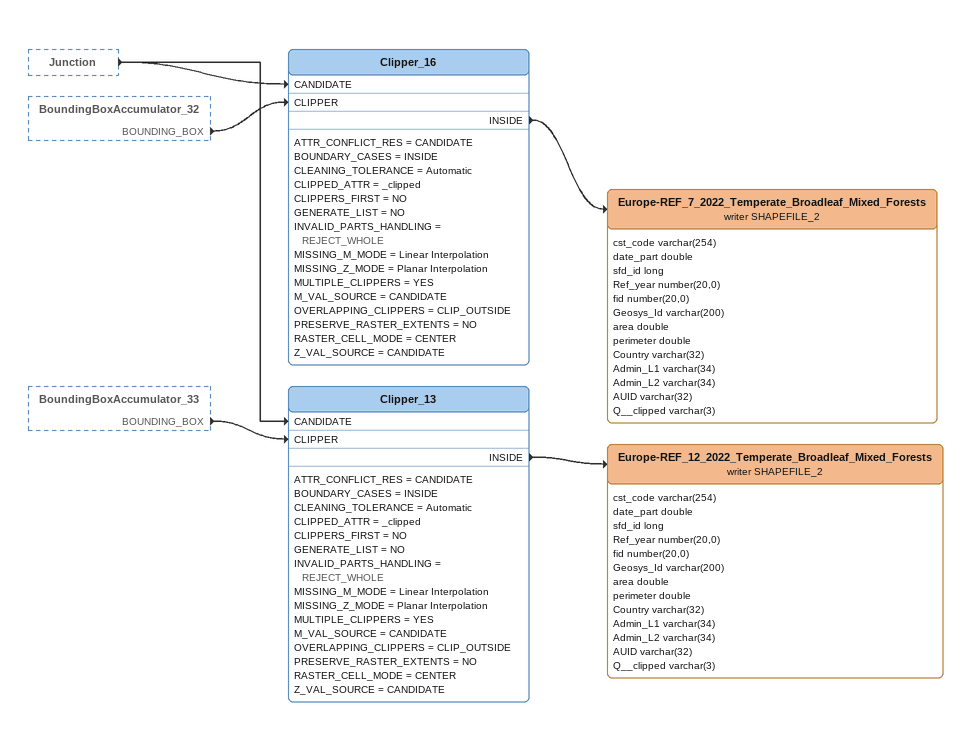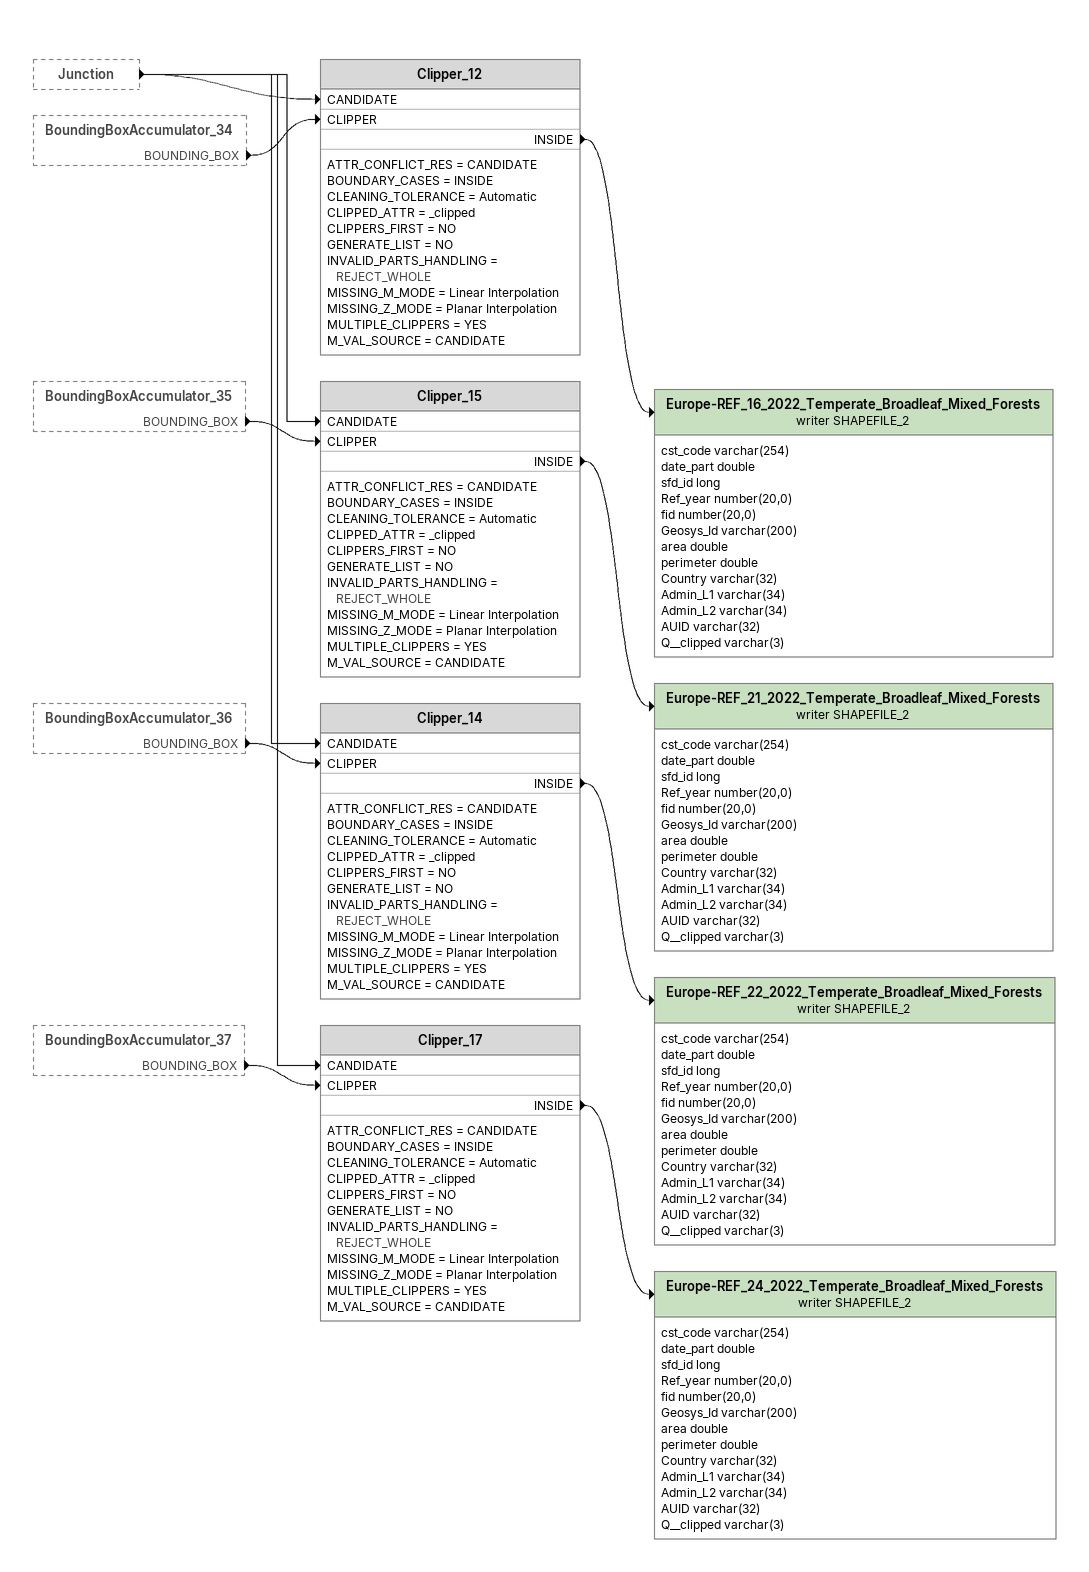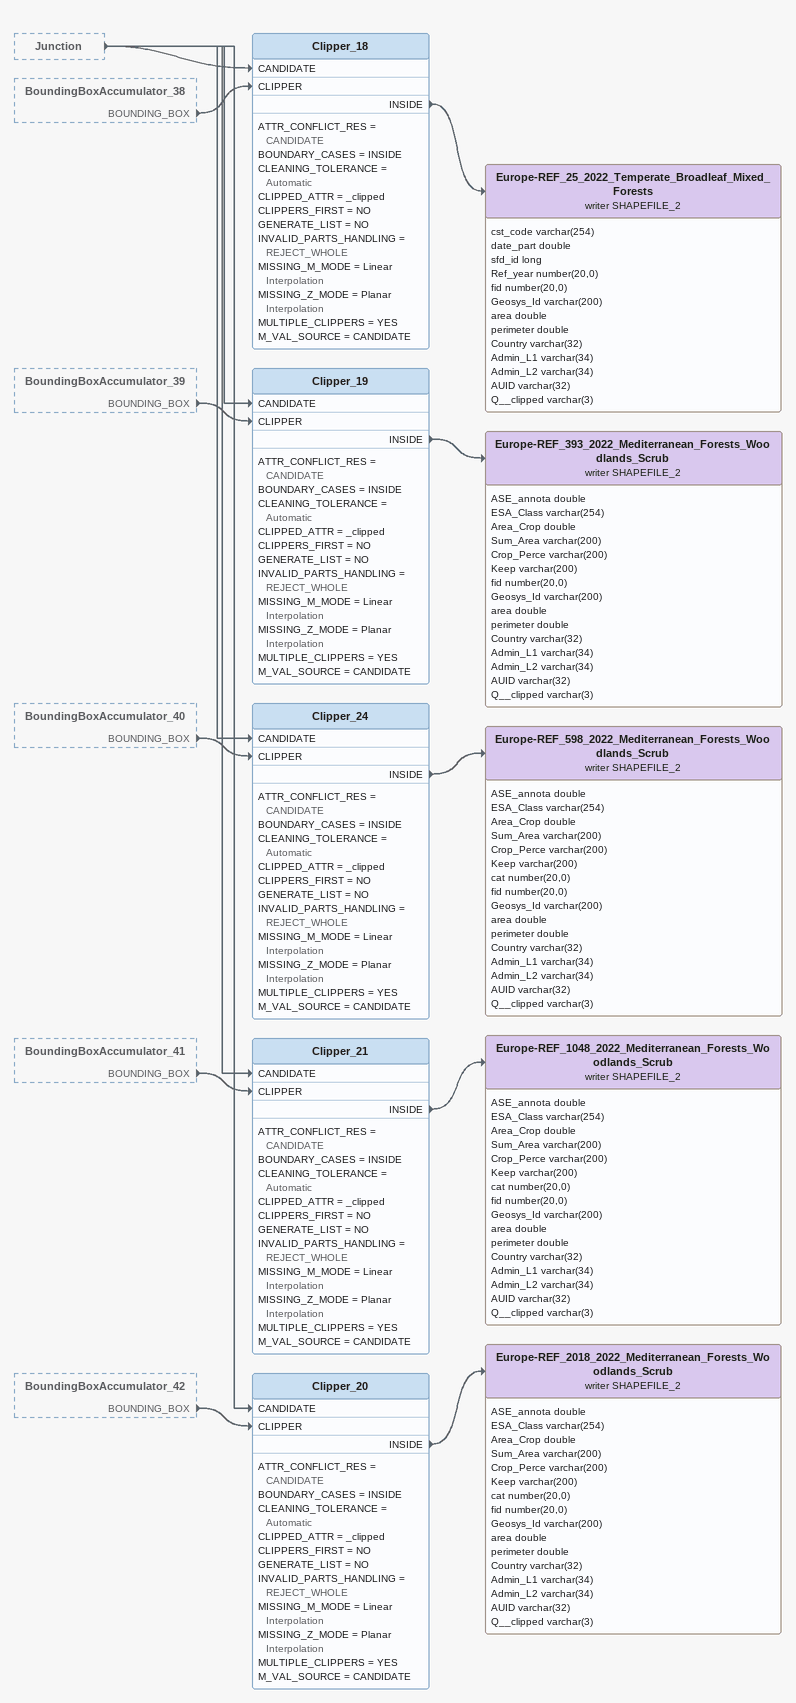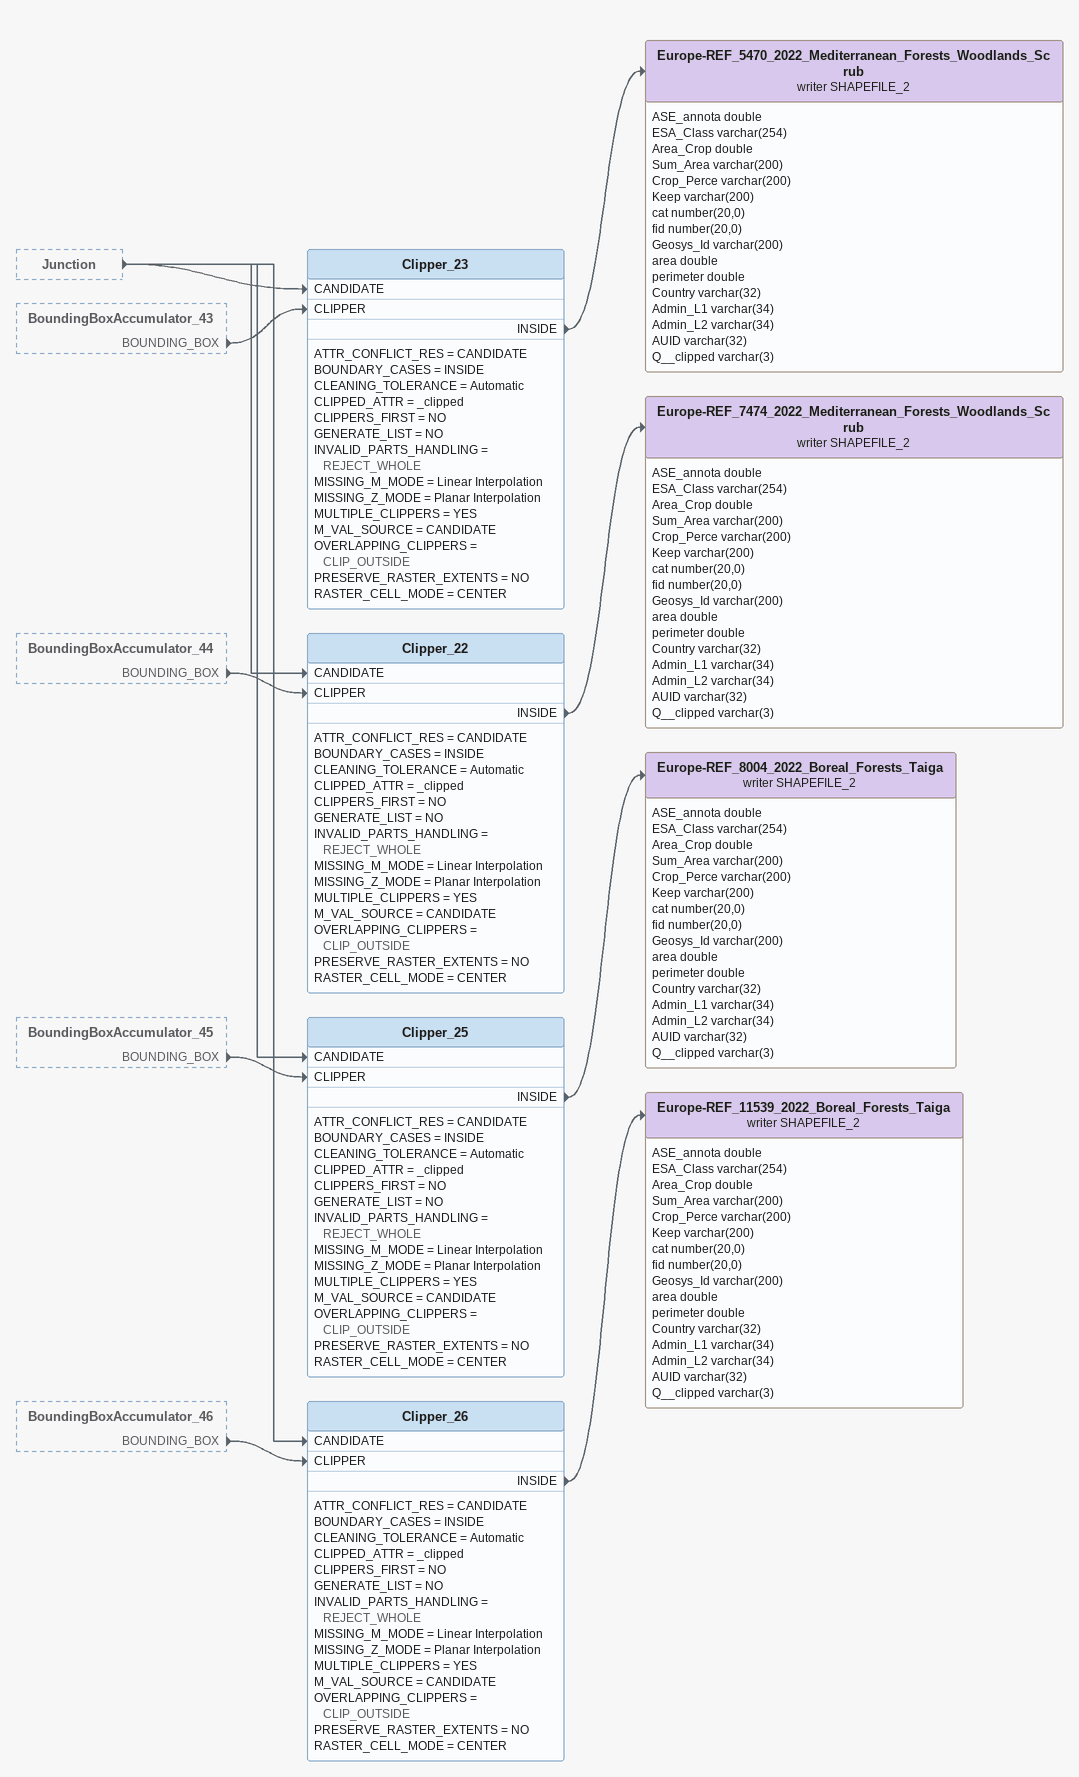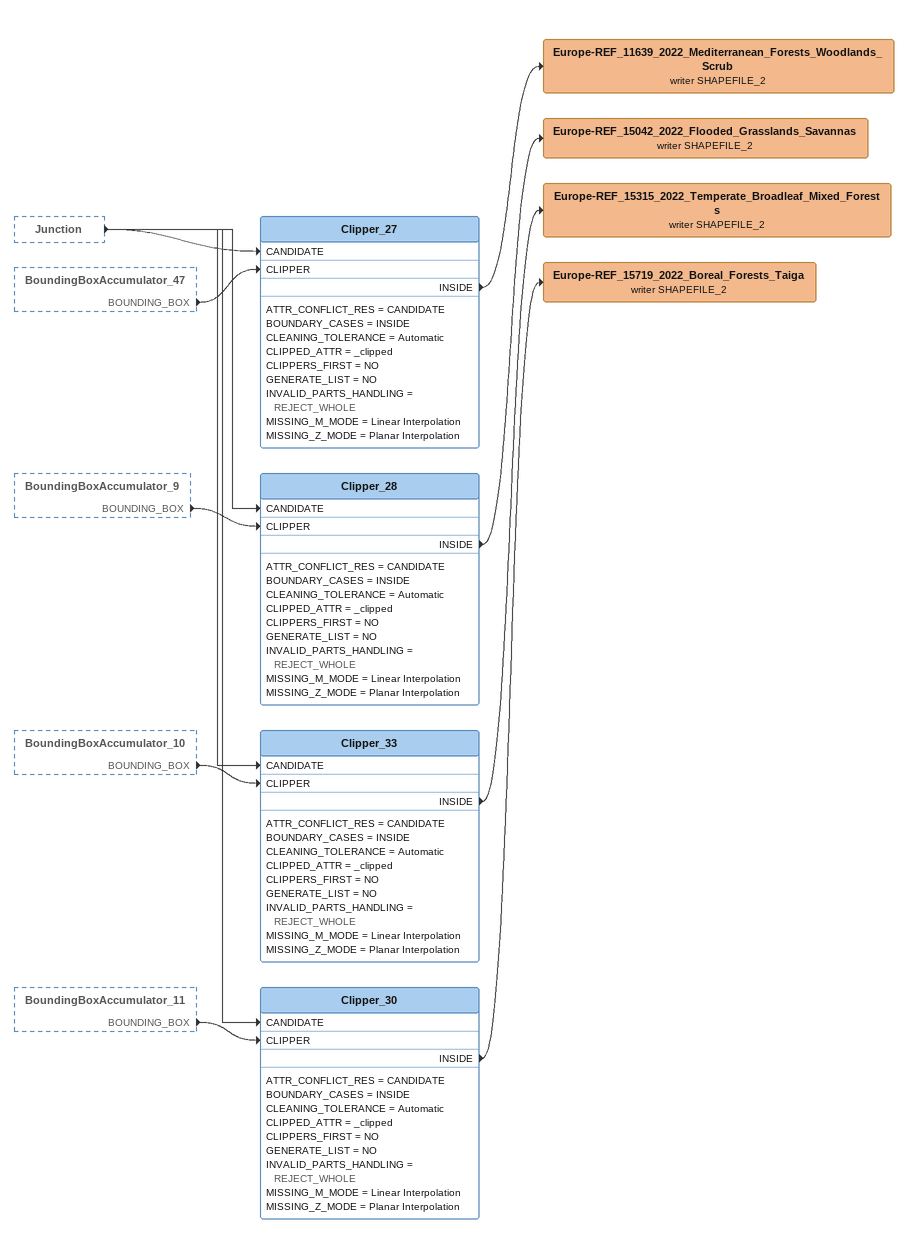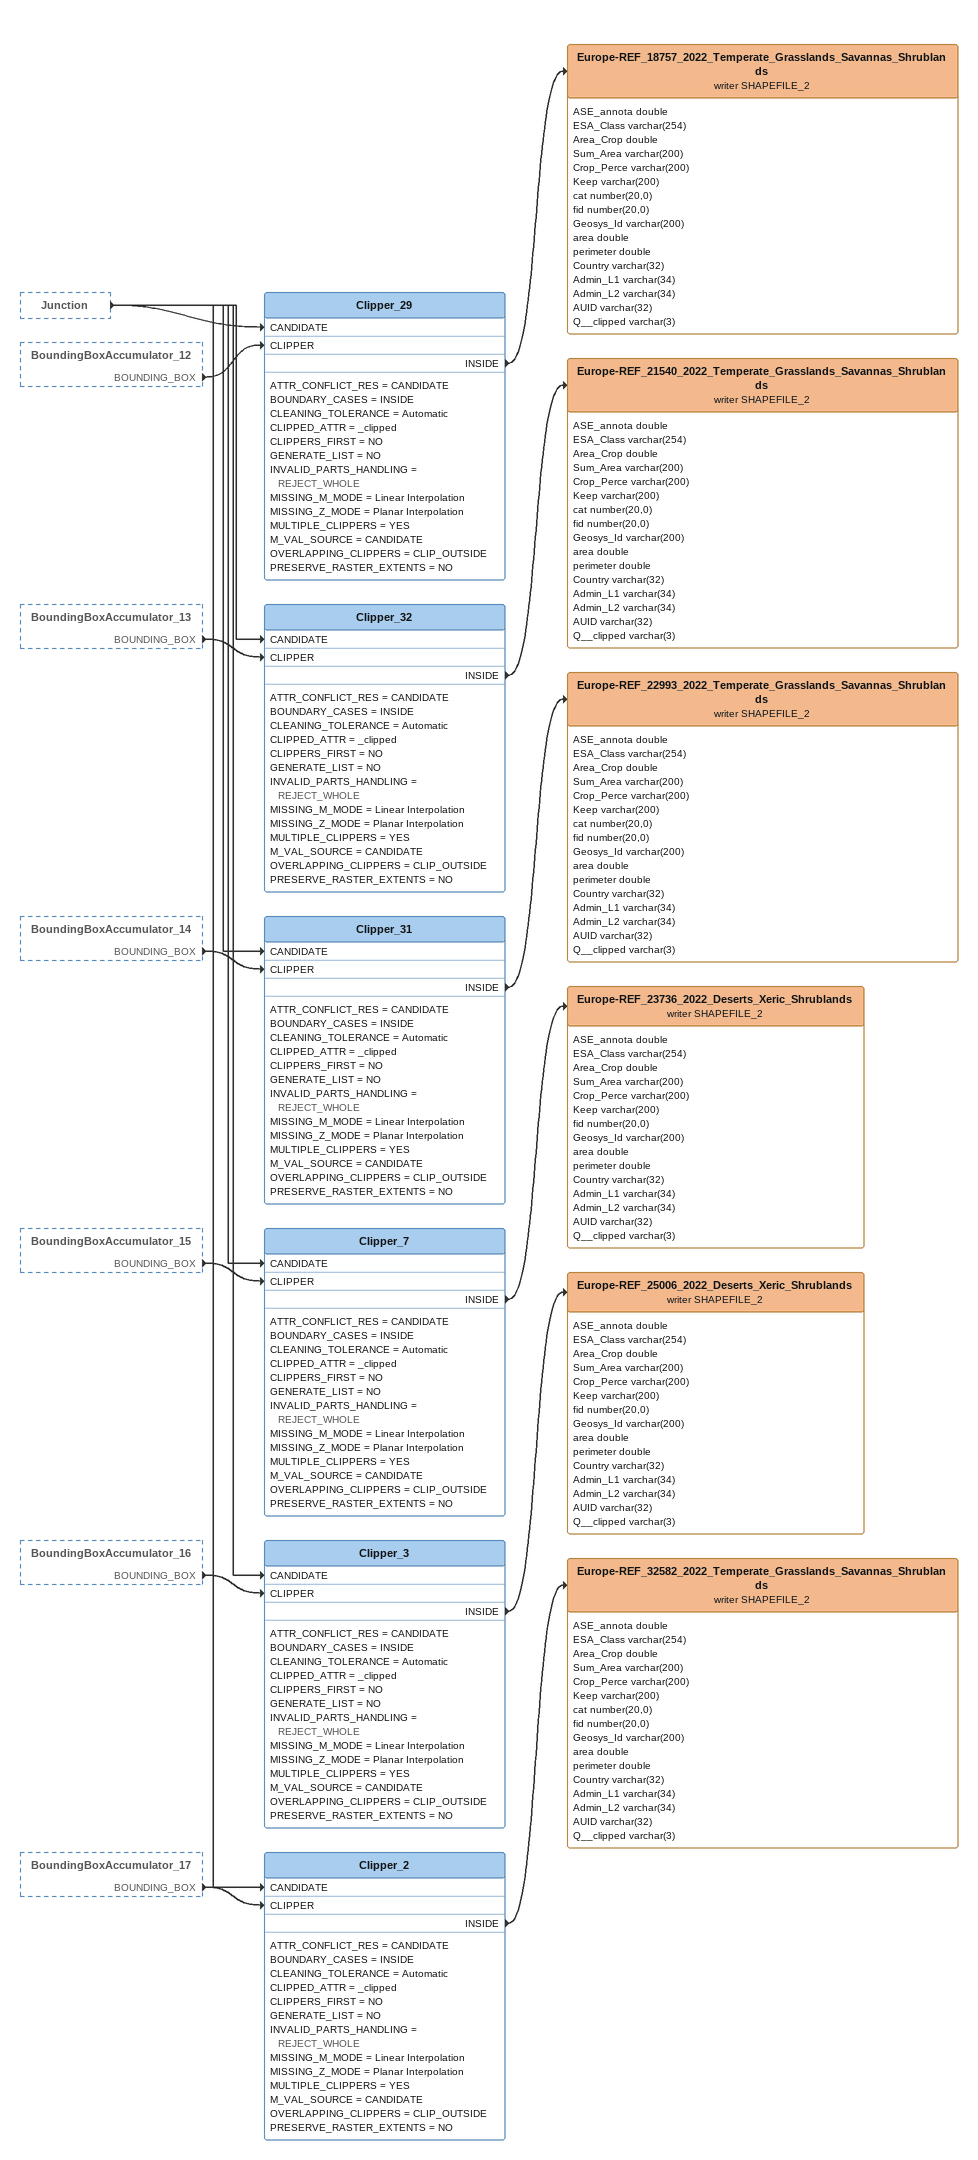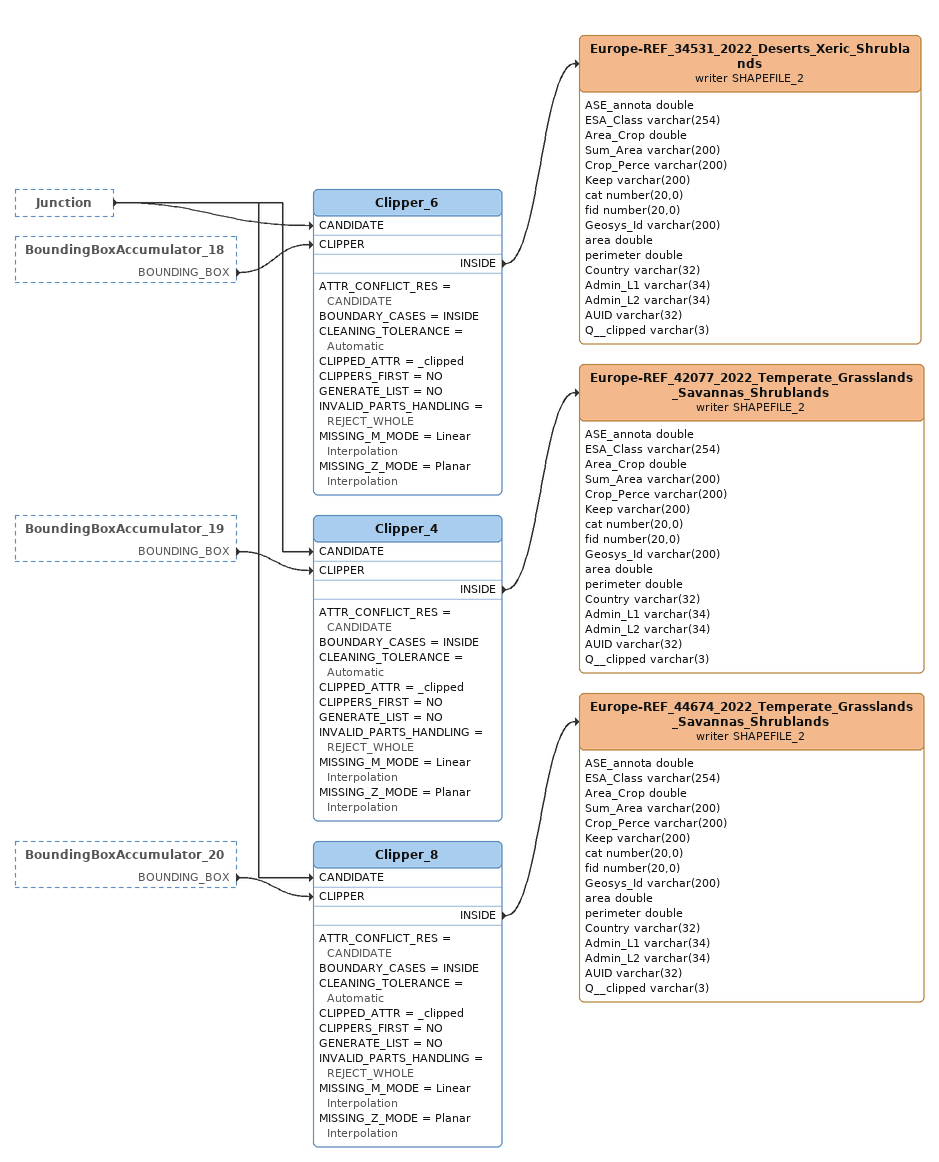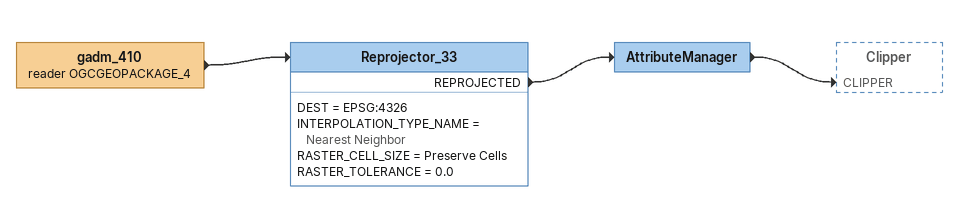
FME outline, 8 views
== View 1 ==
Junction [outside]
    -> Clipper_16 [CANDIDATE]
    -> Clipper_13 [CANDIDATE]
BoundingBoxAccumulator_32 [outside]
    BOUNDING_BOX -> Clipper_16 [CLIPPER]
BoundingBoxAccumulator_33 [outside]
    BOUNDING_BOX -> Clipper_13 [CLIPPER]
Clipper_16
    ATTR_CONFLICT_RES = CANDIDATE
    BOUNDARY_CASES = INSIDE
    CLEANING_TOLERANCE = Automatic
    CLIPPED_ATTR = _clipped
    CLIPPERS_FIRST = NO
    GENERATE_LIST = NO
    INVALID_PARTS_HANDLING = REJECT_WHOLE
    MISSING_M_MODE = Linear Interpolation
    MISSING_Z_MODE = Planar Interpolation
    MULTIPLE_CLIPPERS = YES
    M_VAL_SOURCE = CANDIDATE
    OVERLAPPING_CLIPPERS = CLIP_OUTSIDE
    PRESERVE_RASTER_EXTENTS = NO
    RASTER_CELL_MODE = CENTER
    Z_VAL_SOURCE = CANDIDATE
    INSIDE -> Europe-REF_7_2022_Temperate_Broadleaf_Mixed_Forests (writer SHAPEFILE_2)
Europe-REF_7_2022_Temperate_Broadleaf_Mixed_Forests (writer SHAPEFILE_2)
    attributes: cst_code varchar(254), date_part double, sfd_id long, Ref_year number(20,0), fid number(20,0), Geosys_Id varchar(200), area double, perimeter double, Country varchar(32), Admin_L1 varchar(34), Admin_L2 varchar(34), AUID varchar(32), Q__clipped varchar(3)
Clipper_13
    ATTR_CONFLICT_RES = CANDIDATE
    BOUNDARY_CASES = INSIDE
    CLEANING_TOLERANCE = Automatic
    CLIPPED_ATTR = _clipped
    CLIPPERS_FIRST = NO
    GENERATE_LIST = NO
    INVALID_PARTS_HANDLING = REJECT_WHOLE
    MISSING_M_MODE = Linear Interpolation
    MISSING_Z_MODE = Planar Interpolation
    MULTIPLE_CLIPPERS = YES
    M_VAL_SOURCE = CANDIDATE
    OVERLAPPING_CLIPPERS = CLIP_OUTSIDE
    PRESERVE_RASTER_EXTENTS = NO
    RASTER_CELL_MODE = CENTER
    Z_VAL_SOURCE = CANDIDATE
    INSIDE -> Europe-REF_12_2022_Temperate_Broadleaf_Mixed_Forests (writer SHAPEFILE_2)
Europe-REF_12_2022_Temperate_Broadleaf_Mixed_Forests (writer SHAPEFILE_2)
    attributes: cst_code varchar(254), date_part double, sfd_id long, Ref_year number(20,0), fid number(20,0), Geosys_Id varchar(200), area double, perimeter double, Country varchar(32), Admin_L1 varchar(34), Admin_L2 varchar(34), AUID varchar(32), Q__clipped varchar(3)

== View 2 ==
Junction [outside]
    -> Clipper_12 [CANDIDATE]
    -> Clipper_15 [CANDIDATE]
    -> Clipper_14 [CANDIDATE]
    -> Clipper_17 [CANDIDATE]
BoundingBoxAccumulator_34 [outside]
    BOUNDING_BOX -> Clipper_12 [CLIPPER]
BoundingBoxAccumulator_35 [outside]
    BOUNDING_BOX -> Clipper_15 [CLIPPER]
BoundingBoxAccumulator_36 [outside]
    BOUNDING_BOX -> Clipper_14 [CLIPPER]
BoundingBoxAccumulator_37 [outside]
    BOUNDING_BOX -> Clipper_17 [CLIPPER]
Clipper_12
    ATTR_CONFLICT_RES = CANDIDATE
    BOUNDARY_CASES = INSIDE
    CLEANING_TOLERANCE = Automatic
    CLIPPED_ATTR = _clipped
    CLIPPERS_FIRST = NO
    GENERATE_LIST = NO
    INVALID_PARTS_HANDLING = REJECT_WHOLE
    MISSING_M_MODE = Linear Interpolation
    MISSING_Z_MODE = Planar Interpolation
    MULTIPLE_CLIPPERS = YES
    M_VAL_SOURCE = CANDIDATE
    INSIDE -> Europe-REF_16_2022_Temperate_Broadleaf_Mixed_Forests (writer SHAPEFILE_2)
Europe-REF_16_2022_Temperate_Broadleaf_Mixed_Forests (writer SHAPEFILE_2)
    attributes: cst_code varchar(254), date_part double, sfd_id long, Ref_year number(20,0), fid number(20,0), Geosys_Id varchar(200), area double, perimeter double, Country varchar(32), Admin_L1 varchar(34), Admin_L2 varchar(34), AUID varchar(32), Q__clipped varchar(3)
Clipper_15
    ATTR_CONFLICT_RES = CANDIDATE
    BOUNDARY_CASES = INSIDE
    CLEANING_TOLERANCE = Automatic
    CLIPPED_ATTR = _clipped
    CLIPPERS_FIRST = NO
    GENERATE_LIST = NO
    INVALID_PARTS_HANDLING = REJECT_WHOLE
    MISSING_M_MODE = Linear Interpolation
    MISSING_Z_MODE = Planar Interpolation
    MULTIPLE_CLIPPERS = YES
    M_VAL_SOURCE = CANDIDATE
    INSIDE -> Europe-REF_21_2022_Temperate_Broadleaf_Mixed_Forests (writer SHAPEFILE_2)
Europe-REF_21_2022_Temperate_Broadleaf_Mixed_Forests (writer SHAPEFILE_2)
    attributes: cst_code varchar(254), date_part double, sfd_id long, Ref_year number(20,0), fid number(20,0), Geosys_Id varchar(200), area double, perimeter double, Country varchar(32), Admin_L1 varchar(34), Admin_L2 varchar(34), AUID varchar(32), Q__clipped varchar(3)
Clipper_14
    ATTR_CONFLICT_RES = CANDIDATE
    BOUNDARY_CASES = INSIDE
    CLEANING_TOLERANCE = Automatic
    CLIPPED_ATTR = _clipped
    CLIPPERS_FIRST = NO
    GENERATE_LIST = NO
    INVALID_PARTS_HANDLING = REJECT_WHOLE
    MISSING_M_MODE = Linear Interpolation
    MISSING_Z_MODE = Planar Interpolation
    MULTIPLE_CLIPPERS = YES
    M_VAL_SOURCE = CANDIDATE
    INSIDE -> Europe-REF_22_2022_Temperate_Broadleaf_Mixed_Forests (writer SHAPEFILE_2)
Europe-REF_22_2022_Temperate_Broadleaf_Mixed_Forests (writer SHAPEFILE_2)
    attributes: cst_code varchar(254), date_part double, sfd_id long, Ref_year number(20,0), fid number(20,0), Geosys_Id varchar(200), area double, perimeter double, Country varchar(32), Admin_L1 varchar(34), Admin_L2 varchar(34), AUID varchar(32), Q__clipped varchar(3)
Clipper_17
    ATTR_CONFLICT_RES = CANDIDATE
    BOUNDARY_CASES = INSIDE
    CLEANING_TOLERANCE = Automatic
    CLIPPED_ATTR = _clipped
    CLIPPERS_FIRST = NO
    GENERATE_LIST = NO
    INVALID_PARTS_HANDLING = REJECT_WHOLE
    MISSING_M_MODE = Linear Interpolation
    MISSING_Z_MODE = Planar Interpolation
    MULTIPLE_CLIPPERS = YES
    M_VAL_SOURCE = CANDIDATE
    INSIDE -> Europe-REF_24_2022_Temperate_Broadleaf_Mixed_Forests (writer SHAPEFILE_2)
Europe-REF_24_2022_Temperate_Broadleaf_Mixed_Forests (writer SHAPEFILE_2)
    attributes: cst_code varchar(254), date_part double, sfd_id long, Ref_year number(20,0), fid number(20,0), Geosys_Id varchar(200), area double, perimeter double, Country varchar(32), Admin_L1 varchar(34), Admin_L2 varchar(34), AUID varchar(32), Q__clipped varchar(3)

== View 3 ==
Junction [outside]
    -> Clipper_18 [CANDIDATE]
    -> Clipper_19 [CANDIDATE]
    -> Clipper_24 [CANDIDATE]
    -> Clipper_21 [CANDIDATE]
    -> Clipper_20 [CANDIDATE]
BoundingBoxAccumulator_38 [outside]
    BOUNDING_BOX -> Clipper_18 [CLIPPER]
BoundingBoxAccumulator_39 [outside]
    BOUNDING_BOX -> Clipper_19 [CLIPPER]
BoundingBoxAccumulator_40 [outside]
    BOUNDING_BOX -> Clipper_24 [CLIPPER]
BoundingBoxAccumulator_41 [outside]
    BOUNDING_BOX -> Clipper_21 [CLIPPER]
BoundingBoxAccumulator_42 [outside]
    BOUNDING_BOX -> Clipper_20 [CLIPPER]
Clipper_18
    ATTR_CONFLICT_RES = CANDIDATE
    BOUNDARY_CASES = INSIDE
    CLEANING_TOLERANCE = Automatic
    CLIPPED_ATTR = _clipped
    CLIPPERS_FIRST = NO
    GENERATE_LIST = NO
    INVALID_PARTS_HANDLING = REJECT_WHOLE
    MISSING_M_MODE = Linear Interpolation
    MISSING_Z_MODE = Planar Interpolation
    MULTIPLE_CLIPPERS = YES
    M_VAL_SOURCE = CANDIDATE
    INSIDE -> Europe-REF_25_2022_Temperate_Broadleaf_Mixed_Forests (writer SHAPEFILE_2)
Europe-REF_25_2022_Temperate_Broadleaf_Mixed_Forests (writer SHAPEFILE_2)
    attributes: cst_code varchar(254), date_part double, sfd_id long, Ref_year number(20,0), fid number(20,0), Geosys_Id varchar(200), area double, perimeter double, Country varchar(32), Admin_L1 varchar(34), Admin_L2 varchar(34), AUID varchar(32), Q__clipped varchar(3)
Clipper_19
    ATTR_CONFLICT_RES = CANDIDATE
    BOUNDARY_CASES = INSIDE
    CLEANING_TOLERANCE = Automatic
    CLIPPED_ATTR = _clipped
    CLIPPERS_FIRST = NO
    GENERATE_LIST = NO
    INVALID_PARTS_HANDLING = REJECT_WHOLE
    MISSING_M_MODE = Linear Interpolation
    MISSING_Z_MODE = Planar Interpolation
    MULTIPLE_CLIPPERS = YES
    M_VAL_SOURCE = CANDIDATE
    INSIDE -> Europe-REF_393_2022_Mediterranean_Forests_Woodlands_Scrub (writer SHAPEFILE_2)
Europe-REF_393_2022_Mediterranean_Forests_Woodlands_Scrub (writer SHAPEFILE_2)
    attributes: ASE_annota double, ESA_Class varchar(254), Area_Crop double, Sum_Area varchar(200), Crop_Perce varchar(200), Keep varchar(200), fid number(20,0), Geosys_Id varchar(200), area double, perimeter double, Country varchar(32), Admin_L1 varchar(34), Admin_L2 varchar(34), AUID varchar(32), Q__clipped varchar(3)
Clipper_24
    ATTR_CONFLICT_RES = CANDIDATE
    BOUNDARY_CASES = INSIDE
    CLEANING_TOLERANCE = Automatic
    CLIPPED_ATTR = _clipped
    CLIPPERS_FIRST = NO
    GENERATE_LIST = NO
    INVALID_PARTS_HANDLING = REJECT_WHOLE
    MISSING_M_MODE = Linear Interpolation
    MISSING_Z_MODE = Planar Interpolation
    MULTIPLE_CLIPPERS = YES
    M_VAL_SOURCE = CANDIDATE
    INSIDE -> Europe-REF_598_2022_Mediterranean_Forests_Woodlands_Scrub (writer SHAPEFILE_2)
Europe-REF_598_2022_Mediterranean_Forests_Woodlands_Scrub (writer SHAPEFILE_2)
    attributes: ASE_annota double, ESA_Class varchar(254), Area_Crop double, Sum_Area varchar(200), Crop_Perce varchar(200), Keep varchar(200), cat number(20,0), fid number(20,0), Geosys_Id varchar(200), area double, perimeter double, Country varchar(32), Admin_L1 varchar(34), Admin_L2 varchar(34), AUID varchar(32), Q__clipped varchar(3)
Clipper_21
    ATTR_CONFLICT_RES = CANDIDATE
    BOUNDARY_CASES = INSIDE
    CLEANING_TOLERANCE = Automatic
    CLIPPED_ATTR = _clipped
    CLIPPERS_FIRST = NO
    GENERATE_LIST = NO
    INVALID_PARTS_HANDLING = REJECT_WHOLE
    MISSING_M_MODE = Linear Interpolation
    MISSING_Z_MODE = Planar Interpolation
    MULTIPLE_CLIPPERS = YES
    M_VAL_SOURCE = CANDIDATE
    INSIDE -> Europe-REF_1048_2022_Mediterranean_Forests_Woodlands_Scrub (writer SHAPEFILE_2)
Europe-REF_1048_2022_Mediterranean_Forests_Woodlands_Scrub (writer SHAPEFILE_2)
    attributes: ASE_annota double, ESA_Class varchar(254), Area_Crop double, Sum_Area varchar(200), Crop_Perce varchar(200), Keep varchar(200), cat number(20,0), fid number(20,0), Geosys_Id varchar(200), area double, perimeter double, Country varchar(32), Admin_L1 varchar(34), Admin_L2 varchar(34), AUID varchar(32), Q__clipped varchar(3)
Clipper_20
    ATTR_CONFLICT_RES = CANDIDATE
    BOUNDARY_CASES = INSIDE
    CLEANING_TOLERANCE = Automatic
    CLIPPED_ATTR = _clipped
    CLIPPERS_FIRST = NO
    GENERATE_LIST = NO
    INVALID_PARTS_HANDLING = REJECT_WHOLE
    MISSING_M_MODE = Linear Interpolation
    MISSING_Z_MODE = Planar Interpolation
    MULTIPLE_CLIPPERS = YES
    M_VAL_SOURCE = CANDIDATE
    INSIDE -> Europe-REF_2018_2022_Mediterranean_Forests_Woodlands_Scrub (writer SHAPEFILE_2)
Europe-REF_2018_2022_Mediterranean_Forests_Woodlands_Scrub (writer SHAPEFILE_2)
    attributes: ASE_annota double, ESA_Class varchar(254), Area_Crop double, Sum_Area varchar(200), Crop_Perce varchar(200), Keep varchar(200), cat number(20,0), fid number(20,0), Geosys_Id varchar(200), area double, perimeter double, Country varchar(32), Admin_L1 varchar(34), Admin_L2 varchar(34), AUID varchar(32), Q__clipped varchar(3)

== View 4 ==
Junction [outside]
    -> Clipper_26 [CANDIDATE]
    -> Clipper_23 [CANDIDATE]
    -> Clipper_22 [CANDIDATE]
    -> Clipper_25 [CANDIDATE]
BoundingBoxAccumulator_43 [outside]
    BOUNDING_BOX -> Clipper_23 [CLIPPER]
BoundingBoxAccumulator_44 [outside]
    BOUNDING_BOX -> Clipper_22 [CLIPPER]
BoundingBoxAccumulator_45 [outside]
    BOUNDING_BOX -> Clipper_25 [CLIPPER]
BoundingBoxAccumulator_46 [outside]
    BOUNDING_BOX -> Clipper_26 [CLIPPER]
Clipper_23
    ATTR_CONFLICT_RES = CANDIDATE
    BOUNDARY_CASES = INSIDE
    CLEANING_TOLERANCE = Automatic
    CLIPPED_ATTR = _clipped
    CLIPPERS_FIRST = NO
    GENERATE_LIST = NO
    INVALID_PARTS_HANDLING = REJECT_WHOLE
    MISSING_M_MODE = Linear Interpolation
    MISSING_Z_MODE = Planar Interpolation
    MULTIPLE_CLIPPERS = YES
    M_VAL_SOURCE = CANDIDATE
    OVERLAPPING_CLIPPERS = CLIP_OUTSIDE
    PRESERVE_RASTER_EXTENTS = NO
    RASTER_CELL_MODE = CENTER
    INSIDE -> Europe-REF_5470_2022_Mediterranean_Forests_Woodlands_Scrub (writer SHAPEFILE_2)
Europe-REF_5470_2022_Mediterranean_Forests_Woodlands_Scrub (writer SHAPEFILE_2)
    attributes: ASE_annota double, ESA_Class varchar(254), Area_Crop double, Sum_Area varchar(200), Crop_Perce varchar(200), Keep varchar(200), cat number(20,0), fid number(20,0), Geosys_Id varchar(200), area double, perimeter double, Country varchar(32), Admin_L1 varchar(34), Admin_L2 varchar(34), AUID varchar(32), Q__clipped varchar(3)
Clipper_22
    ATTR_CONFLICT_RES = CANDIDATE
    BOUNDARY_CASES = INSIDE
    CLEANING_TOLERANCE = Automatic
    CLIPPED_ATTR = _clipped
    CLIPPERS_FIRST = NO
    GENERATE_LIST = NO
    INVALID_PARTS_HANDLING = REJECT_WHOLE
    MISSING_M_MODE = Linear Interpolation
    MISSING_Z_MODE = Planar Interpolation
    MULTIPLE_CLIPPERS = YES
    M_VAL_SOURCE = CANDIDATE
    OVERLAPPING_CLIPPERS = CLIP_OUTSIDE
    PRESERVE_RASTER_EXTENTS = NO
    RASTER_CELL_MODE = CENTER
    INSIDE -> Europe-REF_7474_2022_Mediterranean_Forests_Woodlands_Scrub (writer SHAPEFILE_2)
Europe-REF_7474_2022_Mediterranean_Forests_Woodlands_Scrub (writer SHAPEFILE_2)
    attributes: ASE_annota double, ESA_Class varchar(254), Area_Crop double, Sum_Area varchar(200), Crop_Perce varchar(200), Keep varchar(200), cat number(20,0), fid number(20,0), Geosys_Id varchar(200), area double, perimeter double, Country varchar(32), Admin_L1 varchar(34), Admin_L2 varchar(34), AUID varchar(32), Q__clipped varchar(3)
Clipper_25
    ATTR_CONFLICT_RES = CANDIDATE
    BOUNDARY_CASES = INSIDE
    CLEANING_TOLERANCE = Automatic
    CLIPPED_ATTR = _clipped
    CLIPPERS_FIRST = NO
    GENERATE_LIST = NO
    INVALID_PARTS_HANDLING = REJECT_WHOLE
    MISSING_M_MODE = Linear Interpolation
    MISSING_Z_MODE = Planar Interpolation
    MULTIPLE_CLIPPERS = YES
    M_VAL_SOURCE = CANDIDATE
    OVERLAPPING_CLIPPERS = CLIP_OUTSIDE
    PRESERVE_RASTER_EXTENTS = NO
    RASTER_CELL_MODE = CENTER
    INSIDE -> Europe-REF_8004_2022_Boreal_Forests_Taiga (writer SHAPEFILE_2)
Europe-REF_8004_2022_Boreal_Forests_Taiga (writer SHAPEFILE_2)
    attributes: ASE_annota double, ESA_Class varchar(254), Area_Crop double, Sum_Area varchar(200), Crop_Perce varchar(200), Keep varchar(200), cat number(20,0), fid number(20,0), Geosys_Id varchar(200), area double, perimeter double, Country varchar(32), Admin_L1 varchar(34), Admin_L2 varchar(34), AUID varchar(32), Q__clipped varchar(3)
Clipper_26
    ATTR_CONFLICT_RES = CANDIDATE
    BOUNDARY_CASES = INSIDE
    CLEANING_TOLERANCE = Automatic
    CLIPPED_ATTR = _clipped
    CLIPPERS_FIRST = NO
    GENERATE_LIST = NO
    INVALID_PARTS_HANDLING = REJECT_WHOLE
    MISSING_M_MODE = Linear Interpolation
    MISSING_Z_MODE = Planar Interpolation
    MULTIPLE_CLIPPERS = YES
    M_VAL_SOURCE = CANDIDATE
    OVERLAPPING_CLIPPERS = CLIP_OUTSIDE
    PRESERVE_RASTER_EXTENTS = NO
    RASTER_CELL_MODE = CENTER
    INSIDE -> Europe-REF_11539_2022_Boreal_Forests_Taiga (writer SHAPEFILE_2)
Europe-REF_11539_2022_Boreal_Forests_Taiga (writer SHAPEFILE_2)
    attributes: ASE_annota double, ESA_Class varchar(254), Area_Crop double, Sum_Area varchar(200), Crop_Perce varchar(200), Keep varchar(200), cat number(20,0), fid number(20,0), Geosys_Id varchar(200), area double, perimeter double, Country varchar(32), Admin_L1 varchar(34), Admin_L2 varchar(34), AUID varchar(32), Q__clipped varchar(3)

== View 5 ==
Junction [outside]
    -> Clipper_27 [CANDIDATE]
    -> Clipper_28 [CANDIDATE]
    -> Clipper_33 [CANDIDATE]
    -> Clipper_30 [CANDIDATE]
BoundingBoxAccumulator_47 [outside]
    BOUNDING_BOX -> Clipper_27 [CLIPPER]
BoundingBoxAccumulator_9 [outside]
    BOUNDING_BOX -> Clipper_28 [CLIPPER]
BoundingBoxAccumulator_10 [outside]
    BOUNDING_BOX -> Clipper_33 [CLIPPER]
BoundingBoxAccumulator_11 [outside]
    BOUNDING_BOX -> Clipper_30 [CLIPPER]
Clipper_27
    ATTR_CONFLICT_RES = CANDIDATE
    BOUNDARY_CASES = INSIDE
    CLEANING_TOLERANCE = Automatic
    CLIPPED_ATTR = _clipped
    CLIPPERS_FIRST = NO
    GENERATE_LIST = NO
    INVALID_PARTS_HANDLING = REJECT_WHOLE
    MISSING_M_MODE = Linear Interpolation
    MISSING_Z_MODE = Planar Interpolation
    INSIDE -> Europe-REF_11639_2022_Mediterranean_Forests_Woodlands_Scrub (writer SHAPEFILE_2)
Europe-REF_11639_2022_Mediterranean_Forests_Woodlands_Scrub (writer SHAPEFILE_2)
Clipper_28
    ATTR_CONFLICT_RES = CANDIDATE
    BOUNDARY_CASES = INSIDE
    CLEANING_TOLERANCE = Automatic
    CLIPPED_ATTR = _clipped
    CLIPPERS_FIRST = NO
    GENERATE_LIST = NO
    INVALID_PARTS_HANDLING = REJECT_WHOLE
    MISSING_M_MODE = Linear Interpolation
    MISSING_Z_MODE = Planar Interpolation
    INSIDE -> Europe-REF_15042_2022_Flooded_Grasslands_Savannas (writer SHAPEFILE_2)
Europe-REF_15042_2022_Flooded_Grasslands_Savannas (writer SHAPEFILE_2)
Clipper_33
    ATTR_CONFLICT_RES = CANDIDATE
    BOUNDARY_CASES = INSIDE
    CLEANING_TOLERANCE = Automatic
    CLIPPED_ATTR = _clipped
    CLIPPERS_FIRST = NO
    GENERATE_LIST = NO
    INVALID_PARTS_HANDLING = REJECT_WHOLE
    MISSING_M_MODE = Linear Interpolation
    MISSING_Z_MODE = Planar Interpolation
    INSIDE -> Europe-REF_15315_2022_Temperate_Broadleaf_Mixed_Forests (writer SHAPEFILE_2)
Europe-REF_15315_2022_Temperate_Broadleaf_Mixed_Forests (writer SHAPEFILE_2)
Clipper_30
    ATTR_CONFLICT_RES = CANDIDATE
    BOUNDARY_CASES = INSIDE
    CLEANING_TOLERANCE = Automatic
    CLIPPED_ATTR = _clipped
    CLIPPERS_FIRST = NO
    GENERATE_LIST = NO
    INVALID_PARTS_HANDLING = REJECT_WHOLE
    MISSING_M_MODE = Linear Interpolation
    MISSING_Z_MODE = Planar Interpolation
    INSIDE -> Europe-REF_15719_2022_Boreal_Forests_Taiga (writer SHAPEFILE_2)
Europe-REF_15719_2022_Boreal_Forests_Taiga (writer SHAPEFILE_2)

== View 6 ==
Junction [outside]
    -> Clipper_29 [CANDIDATE]
    -> Clipper_32 [CANDIDATE]
    -> Clipper_31 [CANDIDATE]
    -> Clipper_7 [CANDIDATE]
    -> Clipper_3 [CANDIDATE]
    -> Clipper_2 [CANDIDATE]
BoundingBoxAccumulator_12 [outside]
    BOUNDING_BOX -> Clipper_29 [CLIPPER]
BoundingBoxAccumulator_13 [outside]
    BOUNDING_BOX -> Clipper_32 [CLIPPER]
BoundingBoxAccumulator_14 [outside]
    BOUNDING_BOX -> Clipper_31 [CLIPPER]
BoundingBoxAccumulator_15 [outside]
    BOUNDING_BOX -> Clipper_7 [CLIPPER]
BoundingBoxAccumulator_16 [outside]
    BOUNDING_BOX -> Clipper_3 [CLIPPER]
BoundingBoxAccumulator_17 [outside]
    BOUNDING_BOX -> Clipper_2 [CLIPPER]
Clipper_29
    ATTR_CONFLICT_RES = CANDIDATE
    BOUNDARY_CASES = INSIDE
    CLEANING_TOLERANCE = Automatic
    CLIPPED_ATTR = _clipped
    CLIPPERS_FIRST = NO
    GENERATE_LIST = NO
    INVALID_PARTS_HANDLING = REJECT_WHOLE
    MISSING_M_MODE = Linear Interpolation
    MISSING_Z_MODE = Planar Interpolation
    MULTIPLE_CLIPPERS = YES
    M_VAL_SOURCE = CANDIDATE
    OVERLAPPING_CLIPPERS = CLIP_OUTSIDE
    PRESERVE_RASTER_EXTENTS = NO
    INSIDE -> Europe-REF_18757_2022_Temperate_Grasslands_Savannas_Shrublands (writer SHAPEFILE_2)
Europe-REF_18757_2022_Temperate_Grasslands_Savannas_Shrublands (writer SHAPEFILE_2)
    attributes: ASE_annota double, ESA_Class varchar(254), Area_Crop double, Sum_Area varchar(200), Crop_Perce varchar(200), Keep varchar(200), cat number(20,0), fid number(20,0), Geosys_Id varchar(200), area double, perimeter double, Country varchar(32), Admin_L1 varchar(34), Admin_L2 varchar(34), AUID varchar(32), Q__clipped varchar(3)
Clipper_32
    ATTR_CONFLICT_RES = CANDIDATE
    BOUNDARY_CASES = INSIDE
    CLEANING_TOLERANCE = Automatic
    CLIPPED_ATTR = _clipped
    CLIPPERS_FIRST = NO
    GENERATE_LIST = NO
    INVALID_PARTS_HANDLING = REJECT_WHOLE
    MISSING_M_MODE = Linear Interpolation
    MISSING_Z_MODE = Planar Interpolation
    MULTIPLE_CLIPPERS = YES
    M_VAL_SOURCE = CANDIDATE
    OVERLAPPING_CLIPPERS = CLIP_OUTSIDE
    PRESERVE_RASTER_EXTENTS = NO
    INSIDE -> Europe-REF_21540_2022_Temperate_Grasslands_Savannas_Shrublands (writer SHAPEFILE_2)
Europe-REF_21540_2022_Temperate_Grasslands_Savannas_Shrublands (writer SHAPEFILE_2)
    attributes: ASE_annota double, ESA_Class varchar(254), Area_Crop double, Sum_Area varchar(200), Crop_Perce varchar(200), Keep varchar(200), cat number(20,0), fid number(20,0), Geosys_Id varchar(200), area double, perimeter double, Country varchar(32), Admin_L1 varchar(34), Admin_L2 varchar(34), AUID varchar(32), Q__clipped varchar(3)
Clipper_31
    ATTR_CONFLICT_RES = CANDIDATE
    BOUNDARY_CASES = INSIDE
    CLEANING_TOLERANCE = Automatic
    CLIPPED_ATTR = _clipped
    CLIPPERS_FIRST = NO
    GENERATE_LIST = NO
    INVALID_PARTS_HANDLING = REJECT_WHOLE
    MISSING_M_MODE = Linear Interpolation
    MISSING_Z_MODE = Planar Interpolation
    MULTIPLE_CLIPPERS = YES
    M_VAL_SOURCE = CANDIDATE
    OVERLAPPING_CLIPPERS = CLIP_OUTSIDE
    PRESERVE_RASTER_EXTENTS = NO
    INSIDE -> Europe-REF_22993_2022_Temperate_Grasslands_Savannas_Shrublands (writer SHAPEFILE_2)
Europe-REF_22993_2022_Temperate_Grasslands_Savannas_Shrublands (writer SHAPEFILE_2)
    attributes: ASE_annota double, ESA_Class varchar(254), Area_Crop double, Sum_Area varchar(200), Crop_Perce varchar(200), Keep varchar(200), cat number(20,0), fid number(20,0), Geosys_Id varchar(200), area double, perimeter double, Country varchar(32), Admin_L1 varchar(34), Admin_L2 varchar(34), AUID varchar(32), Q__clipped varchar(3)
Clipper_7
    ATTR_CONFLICT_RES = CANDIDATE
    BOUNDARY_CASES = INSIDE
    CLEANING_TOLERANCE = Automatic
    CLIPPED_ATTR = _clipped
    CLIPPERS_FIRST = NO
    GENERATE_LIST = NO
    INVALID_PARTS_HANDLING = REJECT_WHOLE
    MISSING_M_MODE = Linear Interpolation
    MISSING_Z_MODE = Planar Interpolation
    MULTIPLE_CLIPPERS = YES
    M_VAL_SOURCE = CANDIDATE
    OVERLAPPING_CLIPPERS = CLIP_OUTSIDE
    PRESERVE_RASTER_EXTENTS = NO
    INSIDE -> Europe-REF_23736_2022_Deserts_Xeric_Shrublands (writer SHAPEFILE_2)
Europe-REF_23736_2022_Deserts_Xeric_Shrublands (writer SHAPEFILE_2)
    attributes: ASE_annota double, ESA_Class varchar(254), Area_Crop double, Sum_Area varchar(200), Crop_Perce varchar(200), Keep varchar(200), fid number(20,0), Geosys_Id varchar(200), area double, perimeter double, Country varchar(32), Admin_L1 varchar(34), Admin_L2 varchar(34), AUID varchar(32), Q__clipped varchar(3)
Clipper_3
    ATTR_CONFLICT_RES = CANDIDATE
    BOUNDARY_CASES = INSIDE
    CLEANING_TOLERANCE = Automatic
    CLIPPED_ATTR = _clipped
    CLIPPERS_FIRST = NO
    GENERATE_LIST = NO
    INVALID_PARTS_HANDLING = REJECT_WHOLE
    MISSING_M_MODE = Linear Interpolation
    MISSING_Z_MODE = Planar Interpolation
    MULTIPLE_CLIPPERS = YES
    M_VAL_SOURCE = CANDIDATE
    OVERLAPPING_CLIPPERS = CLIP_OUTSIDE
    PRESERVE_RASTER_EXTENTS = NO
    INSIDE -> Europe-REF_25006_2022_Deserts_Xeric_Shrublands (writer SHAPEFILE_2)
Europe-REF_25006_2022_Deserts_Xeric_Shrublands (writer SHAPEFILE_2)
    attributes: ASE_annota double, ESA_Class varchar(254), Area_Crop double, Sum_Area varchar(200), Crop_Perce varchar(200), Keep varchar(200), fid number(20,0), Geosys_Id varchar(200), area double, perimeter double, Country varchar(32), Admin_L1 varchar(34), Admin_L2 varchar(34), AUID varchar(32), Q__clipped varchar(3)
Clipper_2
    ATTR_CONFLICT_RES = CANDIDATE
    BOUNDARY_CASES = INSIDE
    CLEANING_TOLERANCE = Automatic
    CLIPPED_ATTR = _clipped
    CLIPPERS_FIRST = NO
    GENERATE_LIST = NO
    INVALID_PARTS_HANDLING = REJECT_WHOLE
    MISSING_M_MODE = Linear Interpolation
    MISSING_Z_MODE = Planar Interpolation
    MULTIPLE_CLIPPERS = YES
    M_VAL_SOURCE = CANDIDATE
    OVERLAPPING_CLIPPERS = CLIP_OUTSIDE
    PRESERVE_RASTER_EXTENTS = NO
    INSIDE -> Europe-REF_32582_2022_Temperate_Grasslands_Savannas_Shrublands (writer SHAPEFILE_2)
Europe-REF_32582_2022_Temperate_Grasslands_Savannas_Shrublands (writer SHAPEFILE_2)
    attributes: ASE_annota double, ESA_Class varchar(254), Area_Crop double, Sum_Area varchar(200), Crop_Perce varchar(200), Keep varchar(200), cat number(20,0), fid number(20,0), Geosys_Id varchar(200), area double, perimeter double, Country varchar(32), Admin_L1 varchar(34), Admin_L2 varchar(34), AUID varchar(32), Q__clipped varchar(3)

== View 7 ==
Junction [outside]
    -> Clipper_6 [CANDIDATE]
    -> Clipper_4 [CANDIDATE]
    -> Clipper_8 [CANDIDATE]
BoundingBoxAccumulator_18 [outside]
    BOUNDING_BOX -> Clipper_6 [CLIPPER]
BoundingBoxAccumulator_19 [outside]
    BOUNDING_BOX -> Clipper_4 [CLIPPER]
BoundingBoxAccumulator_20 [outside]
    BOUNDING_BOX -> Clipper_8 [CLIPPER]
Clipper_6
    ATTR_CONFLICT_RES = CANDIDATE
    BOUNDARY_CASES = INSIDE
    CLEANING_TOLERANCE = Automatic
    CLIPPED_ATTR = _clipped
    CLIPPERS_FIRST = NO
    GENERATE_LIST = NO
    INVALID_PARTS_HANDLING = REJECT_WHOLE
    MISSING_M_MODE = Linear Interpolation
    MISSING_Z_MODE = Planar Interpolation
    INSIDE -> Europe-REF_34531_2022_Deserts_Xeric_Shrublands (writer SHAPEFILE_2)
Europe-REF_34531_2022_Deserts_Xeric_Shrublands (writer SHAPEFILE_2)
    attributes: ASE_annota double, ESA_Class varchar(254), Area_Crop double, Sum_Area varchar(200), Crop_Perce varchar(200), Keep varchar(200), cat number(20,0), fid number(20,0), Geosys_Id varchar(200), area double, perimeter double, Country varchar(32), Admin_L1 varchar(34), Admin_L2 varchar(34), AUID varchar(32), Q__clipped varchar(3)
Clipper_4
    ATTR_CONFLICT_RES = CANDIDATE
    BOUNDARY_CASES = INSIDE
    CLEANING_TOLERANCE = Automatic
    CLIPPED_ATTR = _clipped
    CLIPPERS_FIRST = NO
    GENERATE_LIST = NO
    INVALID_PARTS_HANDLING = REJECT_WHOLE
    MISSING_M_MODE = Linear Interpolation
    MISSING_Z_MODE = Planar Interpolation
    INSIDE -> Europe-REF_42077_2022_Temperate_Grasslands_Savannas_Shrublands (writer SHAPEFILE_2)
Europe-REF_42077_2022_Temperate_Grasslands_Savannas_Shrublands (writer SHAPEFILE_2)
    attributes: ASE_annota double, ESA_Class varchar(254), Area_Crop double, Sum_Area varchar(200), Crop_Perce varchar(200), Keep varchar(200), cat number(20,0), fid number(20,0), Geosys_Id varchar(200), area double, perimeter double, Country varchar(32), Admin_L1 varchar(34), Admin_L2 varchar(34), AUID varchar(32), Q__clipped varchar(3)
Clipper_8
    ATTR_CONFLICT_RES = CANDIDATE
    BOUNDARY_CASES = INSIDE
    CLEANING_TOLERANCE = Automatic
    CLIPPED_ATTR = _clipped
    CLIPPERS_FIRST = NO
    GENERATE_LIST = NO
    INVALID_PARTS_HANDLING = REJECT_WHOLE
    MISSING_M_MODE = Linear Interpolation
    MISSING_Z_MODE = Planar Interpolation
    INSIDE -> Europe-REF_44674_2022_Temperate_Grasslands_Savannas_Shrublands (writer SHAPEFILE_2)
Europe-REF_44674_2022_Temperate_Grasslands_Savannas_Shrublands (writer SHAPEFILE_2)
    attributes: ASE_annota double, ESA_Class varchar(254), Area_Crop double, Sum_Area varchar(200), Crop_Perce varchar(200), Keep varchar(200), cat number(20,0), fid number(20,0), Geosys_Id varchar(200), area double, perimeter double, Country varchar(32), Admin_L1 varchar(34), Admin_L2 varchar(34), AUID varchar(32), Q__clipped varchar(3)

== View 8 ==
gadm_410 (reader OGCGEOPACKAGE_4)
    -> Reprojector_33
Reprojector_33
    DEST = EPSG:4326
    INTERPOLATION_TYPE_NAME = Nearest Neighbor
    RASTER_CELL_SIZE = Preserve Cells
    RASTER_TOLERANCE = 0.0
    REPROJECTED -> AttributeManager
AttributeManager
    -> Clipper [CLIPPER]
